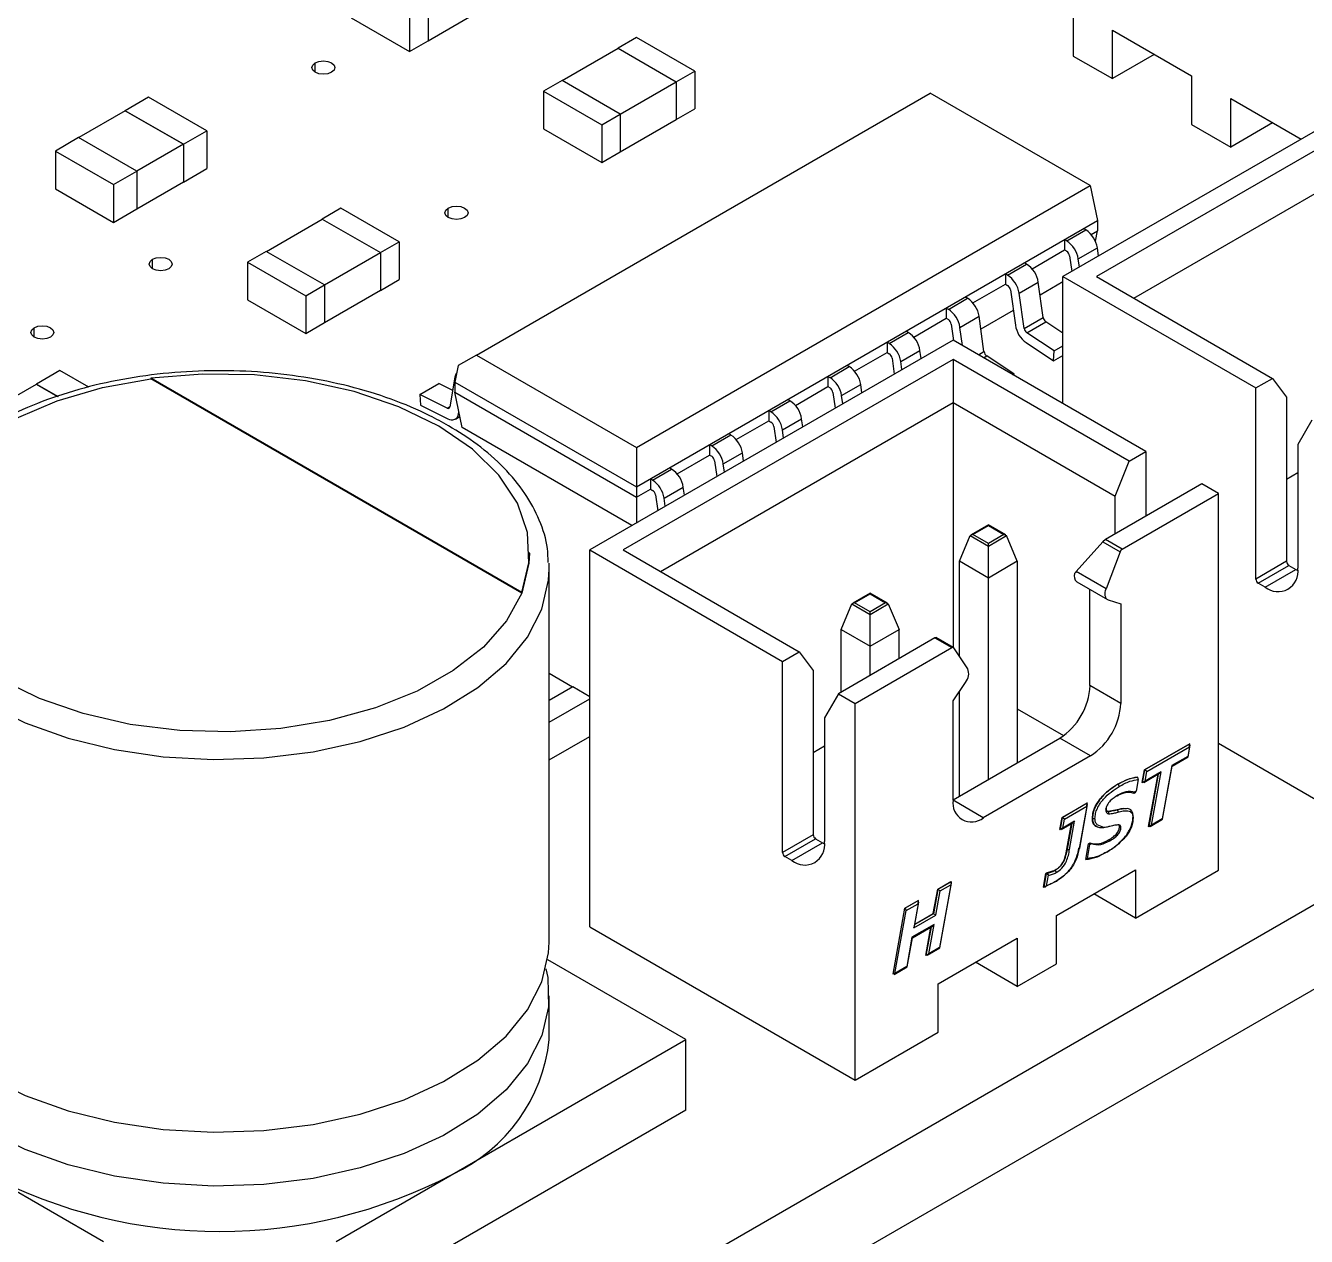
# Model space of a CAD drawing. Header units: millimetres. Extents: x -88 to 19, y -34 to 29.
# Drawn here: x -12.84 to 6.6, y -11.46 to 6.91 of the extents above; entities that cross this region are included whole.
import ezdxf

# ---------------------------------------------------------------- set-up
doc = ezdxf.new("R2010")
doc.units = ezdxf.units.MM

msp = doc.modelspace()

# ---------------------------------------------------------------- linework, layer by layer
at = {"color": 7, "linetype": 'Continuous', "lineweight": 25}
for p, q in [((-6.736, 7.254), (-6.736, 6.682)), ((-7.902, 7.029), (-7.018, 6.519)), ((-7.018, 7.091), (-7.018, 6.519)), ((-6.736, 6.683), (-5.888, 7.173)), ((3.058, 7.185), (3.058, 6.45)), ((3.652, 6.842), (4.854, 6.148)), ((3.652, 6.107), (3.652, 6.842)), ((-7.018, 6.519), (-6.736, 6.682)), ((-3.569, 6.733), (-3.852, 6.569)), ((-2.686, 6.222), (-3.569, 6.733)), ((-4.699, 6.079), (-3.852, 6.568)), ((-3.852, 6.569), (-2.968, 6.059)), ((-3.852, 6.569), (-3.852, 6.568)), ((-3.852, 6.568), (-2.969, 6.059)), ((3.058, 6.45), (3.652, 6.107)), ((4.288, 6.474), (3.652, 6.107)), ((-8.449, 6.204), (-8.449, 6.347)), ((-2.968, 6.059), (-2.686, 6.222)), ((-2.686, 6.222), (-2.686, 5.651)), ((8.418, 6.287), (2.902, 3.103)), ((-4.701, 6.079), (-4.984, 5.916)), ((-3.817, 5.569), (-4.701, 6.079)), ((-3.817, 5.569), (-2.969, 6.059)), ((-2.969, 6.059), (-2.969, 5.488)), ((-2.968, 6.059), (-2.968, 5.487)), ((4.854, 6.148), (4.854, 5.413)), ((-6, 1.913), (0.887, 5.889)), ((-4.984, 5.916), (-4.984, 5.345)), ((-4.984, 5.916), (-4.1, 5.406)), ((3.314, 4.488), (0.887, 5.889)), ((8.418, 5.994), (3.411, 3.103)), ((-10.978, 5.825), (-11.332, 5.621)), ((-10.094, 5.315), (-10.978, 5.825)), ((-2.968, 5.487), (-2.686, 5.651)), ((5.448, 5.805), (6.515, 5.189)), ((5.448, 5.07), (5.448, 5.805)), ((-11.331, 5.62), (-12.037, 5.212)), ((-11.332, 5.621), (-11.332, 5.62)), ((-11.332, 5.621), (-10.448, 5.111)), ((-10.449, 5.111), (-11.331, 5.62)), ((-4.1, 5.406), (-3.817, 5.569)), ((-3.817, 5.569), (-3.817, 4.998)), ((-3.817, 4.998), (-2.969, 5.488)), ((-2.969, 5.488), (-2.968, 5.487)), ((-10.448, 5.111), (-10.094, 5.315)), ((-10.094, 5.315), (-10.094, 4.744)), ((-4.984, 5.345), (-4.1, 4.834)), ((-4.1, 5.406), (-4.1, 4.834)), ((3.977, 2.777), (8.418, 5.34)), ((4.854, 5.413), (5.448, 5.07)), ((6.084, 5.438), (5.448, 5.07)), ((-12.039, 5.213), (-12.392, 5.009)), ((-11.155, 4.703), (-12.039, 5.213)), ((-10.449, 5.111), (-11.155, 4.703)), ((-10.449, 5.111), (-10.449, 4.54)), ((-10.448, 5.111), (-10.448, 4.539)), ((-12.392, 5.009), (-11.509, 4.499)), ((-12.392, 5.009), (-12.392, 4.437)), ((-4.1, 4.834), (-3.817, 4.998)), ((-11.509, 4.499), (-11.155, 4.703)), ((-11.155, 4.703), (-11.155, 4.131)), ((-10.448, 4.539), (-10.094, 4.744)), ((-11.509, 4.499), (-11.509, 3.927)), ((-11.155, 4.132), (-10.449, 4.54)), ((-10.449, 4.54), (-10.448, 4.539)), ((-3.573, 0.512), (3.314, 4.488)), ((3.314, 4.488), (3.427, 3.953)), ((-12.392, 4.437), (-11.509, 3.927)), ((-11.509, 3.927), (-11.155, 4.131)), ((-8.06, 4.141), (-8.342, 3.977)), ((-7.176, 3.63), (-8.06, 4.141)), ((-6.428, 4.001), (-6.428, 4.143)), ((-9.19, 3.487), (-8.342, 3.976)), ((-8.342, 3.977), (-8.342, 3.976)), ((-8.342, 3.977), (-7.459, 3.467)), ((-8.342, 3.976), (-7.459, 3.467)), ((-3.573, -0.088), (3.427, 3.953)), ((3.427, 3.953), (3.427, 3.798)), ((2.958, 3.644), (3.248, 3.811)), ((3.248, 3.811), (3.215, 3.83)), ((3.33, 3.741), (3.427, 3.798)), ((3.394, 3.64), (3.427, 3.798)), ((-7.459, 3.467), (-7.176, 3.63)), ((-7.176, 3.63), (-7.176, 3.059)), ((2.432, 3.223), (2.925, 3.508)), ((2.958, 3.644), (2.925, 3.663)), ((2.925, 3.663), (2.925, 3.508)), ((2.925, 3.508), (2.958, 3.489)), ((3.134, 3.371), (3.424, 3.539)), ((3.442, 3.415), (3.424, 3.539)), ((-10.918, 3.223), (-10.918, 3.366)), ((-9.191, 3.487), (-9.474, 3.324)), ((-9.474, 3.324), (-8.59, 2.814)), ((-9.474, 3.324), (-9.474, 2.753)), ((-8.307, 2.977), (-9.191, 3.487)), ((-8.307, 2.977), (-7.459, 3.467)), ((-7.459, 3.467), (-7.459, 2.896)), ((-7.459, 3.467), (-7.459, 2.895)), ((2.35, 3.293), (2.317, 3.312)), ((3.002, 3.421), (3.036, 3.181)), ((3.152, 3.248), (3.134, 3.371)), ((2.06, 3.126), (2.027, 3.145)), ((2.027, 3.145), (2.027, 2.989)), ((2.06, 3.126), (2.35, 3.293)), ((-8.59, 2.814), (-8.307, 2.977)), ((-8.307, 2.977), (-8.307, 2.406)), ((-7.459, 2.895), (-7.176, 3.059)), ((1.534, 2.704), (2.027, 2.989)), ((2.027, 2.989), (2.06, 2.97)), ((2.236, 2.853), (2.526, 3.02)), ((2.602, 2.485), (2.526, 3.02)), ((2.902, 3.025), (2.554, 2.824)), ((2.902, 1.177), (2.902, 3.103)), ((2.902, 3.103), (5.83, 1.414)), ((3.411, 3.103), (6.084, 1.56)), ((-9.474, 2.753), (-8.59, 2.242)), ((-8.59, 2.814), (-8.59, 2.242)), ((-8.307, 2.406), (-7.459, 2.896)), ((-7.459, 2.896), (-7.459, 2.895)), ((1.162, 2.607), (1.452, 2.775)), ((1.452, 2.775), (1.419, 2.793)), ((2.104, 2.902), (2.179, 2.367)), ((2.312, 2.317), (2.236, 2.853)), ((1.162, 2.607), (1.129, 2.626)), ((1.129, 2.626), (1.129, 2.471)), ((2.148, 2.59), (1.656, 2.306)), ((-8.59, 2.242), (-8.307, 2.406)), ((0.636, 2.186), (1.129, 2.471)), ((1.129, 2.471), (1.162, 2.452)), ((1.206, 2.384), (1.241, 2.136)), ((1.338, 2.334), (1.628, 2.502)), ((1.377, 2.057), (1.338, 2.334)), ((1.703, 1.966), (1.628, 2.502)), ((2.312, 2.317), (2.602, 2.485)), ((2.353, 2.251), (2.643, 2.418)), ((2.902, 2.247), (2.643, 2.418)), ((-12.714, 2.186), (-12.714, 2.329)), ((1.234, 2.14), (-4.282, -1.044)), ((0.264, 2.089), (0.554, 2.256)), ((0.554, 2.256), (0.521, 2.275)), ((4.161, 0.45), (1.234, 2.14)), ((2.77, 1.977), (2.353, 2.251)), ((-0.262, 1.668), (0.231, 1.953)), ((0.264, 2.089), (0.231, 2.108)), ((0.231, 2.108), (0.231, 1.953)), ((0.231, 1.953), (0.264, 1.934)), ((0.44, 1.816), (0.73, 1.983)), ((0.748, 1.86), (0.73, 1.983)), ((1.619, 1.918), (1.703, 1.966)), ((2.343, 2.102), (2.76, 1.827)), ((2.76, 1.827), (2.77, 1.977)), ((2.77, 1.977), (2.902, 2.053)), ((-6.278, 1.753), (-6.331, 1.504)), ((-6, 1.913), (-6.278, 1.753)), ((-6, 1.913), (-3.573, 0.512)), ((1.234, 1.846), (-3.773, -1.044)), ((-0.344, 1.738), (-0.377, 1.757)), ((0.308, 1.865), (0.342, 1.625)), ((0.458, 1.692), (0.44, 1.816)), ((3.906, 0.303), (1.234, 1.846)), ((1.234, 1.846), (1.234, -2.52)), ((1.697, 1.873), (1.744, 1.9)), ((2.162, 1.626), (1.744, 1.9)), ((2.76, 1.827), (2.902, 1.909)), ((-12.325, 1.678), (-12.679, 1.474)), ((-11.885, 1.424), (-12.325, 1.678)), ((-10.943, 1.561), (-10.943, 1.553)), ((-5.314, -1.688), (-10.943, 1.561)), ((-6.328, 1.576), (-6.403, 1.127)), ((-0.634, 1.57), (-0.667, 1.589)), ((-0.667, 1.589), (-0.667, 1.434)), ((-0.634, 1.57), (-0.344, 1.738)), ((2.143, 1.615), (2.162, 1.626)), ((2.16, 1.605), (2.162, 1.626)), ((5.83, 1.414), (6.084, 1.56)), ((6.084, 1.56), (6.296, 1.275)), ((-13.146, 1.203), (-12.678, 1.473)), ((-12.679, 1.474), (-12.679, 1.472)), ((-12.679, 1.474), (-12.352, 1.285)), ((-12.678, 1.473), (-12.353, 1.285)), ((-5.314, -1.697), (-10.943, 1.553)), ((-6.861, 1.315), (-6.571, 1.483)), ((-6.361, 1.378), (-6.571, 1.483)), ((-6.331, 1.504), (-3.573, -0.088)), ((-6.331, 1.504), (-6.331, 1.348)), ((-1.16, 1.149), (-0.667, 1.434)), ((-0.667, 1.434), (-0.634, 1.415)), ((-0.458, 1.298), (-0.168, 1.465)), ((-0.15, 1.341), (-0.168, 1.465)), ((5.83, -1.485), (5.83, 1.414)), ((-6.861, 1.315), (-6.852, 1.155)), ((-6.444, 1.108), (-6.861, 1.315)), ((-6.331, 1.348), (-3.573, -0.244)), ((-6.217, 0.814), (-6.331, 1.348)), ((-3.207, -1.37), (1.234, 1.193)), ((-1.532, 1.052), (-1.242, 1.219)), ((-1.242, 1.219), (-1.275, 1.238)), ((-0.59, 1.347), (-0.556, 1.107)), ((-0.44, 1.174), (-0.458, 1.298)), ((1.234, 1.193), (3.694, -0.228)), ((6.296, 1.275), (6.296, -1.216)), ((-6.852, 1.155), (-6.435, 0.948)), ((-6.444, 1.108), (-6.402, 1.132)), ((-6.32, 0.942), (-6.253, 0.981)), ((-6.271, 1.024), (-6.267, 1.047)), ((-6.271, 1.024), (-6.263, 1.028)), ((-1.532, 1.052), (-1.565, 1.071)), ((-1.565, 1.071), (-1.565, 0.916)), ((-3.641, -0.674), (-6.217, 0.814)), ((-2.058, 0.631), (-1.565, 0.916)), ((-1.565, 0.916), (-1.532, 0.897)), ((-1.488, 0.829), (-1.454, 0.588)), ((-1.356, 0.779), (-1.066, 0.946)), ((-1.338, 0.655), (-1.356, 0.779)), ((-1.048, 0.823), (-1.066, 0.946)), ((6.678, 0.924), (6.466, 0.556)), ((-2.43, 0.534), (-2.14, 0.701)), ((-2.14, 0.701), (-2.173, 0.72)), ((-37.304, -31.832), (18.558, 0.417)), ((-3.573, 0.512), (-3.573, -0.635)), ((-2.956, 0.112), (-2.463, 0.397)), ((-2.43, 0.534), (-2.463, 0.552)), ((-2.463, 0.552), (-2.463, 0.397)), ((-2.463, 0.397), (-2.43, 0.378)), ((-2.254, 0.261), (-1.964, 0.428)), ((-1.946, 0.304), (-1.964, 0.428)), ((3.906, 0.303), (4.161, 0.45)), ((4.161, 0.45), (4.161, -0.53)), ((6.466, 0.556), (6.466, -1.322)), ((-3.038, 0.182), (-3.071, 0.201)), ((-2.386, 0.31), (-2.352, 0.07)), ((-2.236, 0.137), (-2.254, 0.261)), ((3.694, -0.228), (3.906, 0.303)), ((-3.328, 0.015), (-3.361, 0.034)), ((-3.361, 0.034), (-3.361, -0.121)), ((-3.328, 0.015), (-3.038, 0.182)), ((6.296, 0.033), (6.466, 0.131)), ((-3.573, -0.244), (-3.361, -0.121)), ((-3.361, -0.121), (-3.328, -0.14)), ((-3.152, -0.258), (-2.862, -0.09)), ((-2.844, -0.214), (-2.862, -0.09)), ((5.009, -0.04), (3.545, -0.885)), ((3.8, -1.032), (5.264, -0.187)), ((5.264, -0.187), (5.009, -0.04)), ((5.264, -5.902), (5.264, -0.187)), ((-3.284, -0.208), (-3.25, -0.448)), ((-3.134, -0.381), (-3.152, -0.258)), ((3.694, -0.799), (3.694, -0.228)), ((1.771, -0.661), (1.506, -0.814)), ((1.536, -0.807), (1.771, -0.671)), ((2.036, -0.814), (1.771, -0.661)), ((1.771, -0.671), (1.771, -0.661)), ((1.771, -0.671), (2.006, -0.807)), ((-37.304, -33.114), (18.558, -0.865)), ((1.333, -1.215), (1.494, -0.826)), ((1.536, -0.807), (1.494, -0.826)), ((1.494, -0.826), (1.771, -0.986)), ((1.771, -0.943), (1.536, -0.807)), ((2.006, -0.807), (1.771, -0.943)), ((1.771, -0.986), (2.047, -0.826)), ((1.771, -4.522), (1.771, -0.943)), ((2.006, -0.807), (2.047, -0.826)), ((2.209, -1.215), (2.047, -0.826)), ((3.505, -0.918), (3.103, -1.37)), ((3.545, -0.885), (3.505, -0.918)), ((3.505, -0.918), (3.769, -1.071)), ((3.8, -1.032), (3.545, -0.885)), ((-5.196, -1.092), (-5.196, -1.084)), ((-4.282, -6.76), (-4.282, -1.044)), ((-4.282, -1.044), (-1.354, -2.734)), ((-3.773, -1.044), (-1.1, -2.587)), ((3.769, -1.071), (3.557, -1.632)), ((-4.896, -1.337), (-4.899, -1.243)), ((-4.896, -6.992), (-4.896, -1.337)), ((1.771, -1.469), (1.333, -1.215)), ((1.333, -2.661), (1.333, -1.215)), ((2.209, -1.215), (1.771, -1.469)), ((2.209, -1.215), (2.209, -4.269)), ((6.296, -1.216), (5.83, -1.485)), ((5.865, -1.546), (6.332, -1.277)), ((5.971, -1.608), (6.438, -1.338)), ((6.332, -1.277), (6.438, -1.338)), ((6.438, -1.338), (6.465, -1.353)), ((3.557, -1.632), (3.103, -1.37)), ((3.111, -1.526), (3.578, -1.795)), ((5.971, -1.608), (5.865, -1.546)), ((-5.314, -1.697), (-5.314, -1.688)), ((-0.025, -1.698), (-0.29, -1.851)), ((-0.26, -1.844), (-0.025, -1.708)), ((0.24, -1.851), (-0.025, -1.698)), ((-0.025, -1.708), (-0.025, -1.698)), ((-0.025, -1.708), (0.21, -1.844)), ((3.312, -3.102), (3.312, -1.642)), ((-0.464, -2.252), (-0.302, -1.863)), ((-0.26, -1.844), (-0.302, -1.863)), ((-0.302, -1.863), (-0.025, -2.022)), ((-0.025, -1.98), (-0.26, -1.844)), ((0.21, -1.844), (-0.025, -1.98)), ((-0.025, -2.022), (0.251, -1.863)), ((0.251, -1.863), (0.21, -1.844)), ((0.251, -1.863), (0.413, -2.252)), ((3.59, -1.801), (3.779, -1.86)), ((3.779, -1.86), (3.779, -3.371)), ((-0.025, -2.946), (-0.025, -1.98)), ((-0.464, -2.252), (-0.025, -2.505)), ((-0.464, -3.199), (-0.464, -2.252)), ((-0.025, -2.505), (0.413, -2.252)), ((0.413, -2.693), (0.413, -2.252)), ((0.958, -2.378), (-0.506, -3.224)), ((-0.251, -3.371), (1.213, -2.525)), ((0.978, -2.373), (0.958, -2.378)), ((0.958, -2.378), (1.213, -2.525)), ((1.238, -2.523), (0.978, -2.373)), ((-1.354, -2.734), (-1.1, -2.587)), ((-1.1, -2.587), (-0.888, -2.873)), ((1.456, -2.845), (1.244, -2.528)), ((-1.354, -5.633), (-1.354, -2.734)), ((-0.888, -2.873), (-0.888, -5.363)), ((-4.541, -3.123), (-4.896, -2.918)), ((1.234, -3.33), (1.423, -3.052)), ((3.779, -3.371), (3.312, -3.102)), ((-4.54, -3.122), (-4.896, -3.328)), ((-4.896, -3.655), (-4.282, -3.3)), ((-4.282, -3.271), (-4.54, -3.122)), ((-0.506, -3.224), (-0.718, -3.591)), ((-0.506, -3.224), (-0.251, -3.371)), ((1.333, -4.775), (1.333, -3.184)), ((-0.251, -9.086), (-0.251, -3.371)), ((1.234, -4.841), (1.234, -3.33)), ((2.209, -3.453), (2.912, -3.859)), ((-0.718, -3.591), (-0.718, -5.469)), ((-4.896, -4.226), (-4.282, -3.872)), ((-0.888, -4.114), (-0.718, -4.016)), ((1.234, -4.832), (2.853, -3.898)), ((3.32, -4.167), (2.853, -3.898)), ((4.139, -4.38), (4.826, -3.983)), ((4.828, -3.984), (4.141, -4.381)), ((4.175, -4.405), (4.823, -4.031)), ((4.823, -4.031), (4.797, -4.176)), ((4.803, -4.182), (4.834, -4.006)), ((4.823, -4.031), (4.828, -3.984)), ((4.826, -3.983), (4.828, -3.984)), ((5.264, -3.976), (6.933, -4.939)), ((3.32, -4.167), (1.693, -5.106)), ((4.797, -4.176), (4.554, -4.316)), ((4.559, -4.322), (4.802, -4.182)), ((4.802, -4.182), (4.797, -4.176)), ((4.104, -4.573), (4.139, -4.38)), ((4.141, -4.381), (4.106, -4.575)), ((4.127, -4.572), (4.369, -4.432)), ((4.139, -4.38), (4.141, -4.381)), ((4.175, -4.405), (4.141, -4.381)), ((4.149, -4.55), (4.175, -4.405)), ((4.392, -4.41), (4.149, -4.55)), ((4.202, -5.241), (4.345, -4.446)), ((4.347, -4.445), (4.204, -5.243)), ((4.247, -5.218), (4.392, -4.41)), ((4.392, -4.41), (4.369, -4.432)), ((4.554, -4.316), (4.409, -5.124)), ((4.415, -5.13), (4.559, -4.322)), ((4.554, -4.316), (4.559, -4.322)), ((3.733, -4.597), (3.736, -4.599)), ((4.043, -4.525), (4.013, -4.705)), ((4.026, -4.489), (4.028, -4.49)), ((4.104, -4.573), (4.106, -4.575)), ((4.149, -4.55), (4.106, -4.575)), ((1.693, -5.106), (1.234, -4.841)), ((3.984, -4.731), (4.005, -4.719)), ((4.013, -4.705), (3.995, -4.716)), ((4.005, -4.719), (4.013, -4.705)), ((2.889, -5.101), (3.268, -4.882)), ((3.27, -4.884), (2.891, -5.102)), ((2.925, -5.127), (3.265, -4.93)), ((3.265, -4.93), (3.149, -5.572)), ((3.157, -5.566), (3.276, -4.905)), ((3.265, -4.93), (3.27, -4.884)), ((3.268, -4.882), (3.27, -4.884)), ((3.584, -5.009), (3.586, -5.01)), ((3.723, -4.987), (3.586, -5.01)), ((3.721, -4.985), (3.723, -4.987)), ((3.878, -4.966), (3.723, -4.987)), ((2.856, -5.286), (2.889, -5.101)), ((2.891, -5.102), (2.858, -5.287)), ((2.879, -5.284), (3.056, -5.182)), ((2.889, -5.101), (2.891, -5.102)), ((2.925, -5.127), (2.891, -5.102)), ((2.901, -5.262), (2.925, -5.127)), ((3.079, -5.16), (2.901, -5.262)), ((2.962, -5.582), (3.031, -5.196)), ((3.034, -5.195), (2.964, -5.583)), ((3.002, -5.588), (3.079, -5.16)), ((3.079, -5.16), (3.056, -5.182)), ((3.348, -5.116), (3.35, -5.117)), ((3.413, -5.239), (3.386, -5.223)), ((3.413, -5.239), (3.415, -5.241)), ((3.522, -5.256), (3.421, -5.213)), ((3.76, -5.243), (3.781, -5.255)), ((4.202, -5.241), (4.204, -5.243)), ((4.247, -5.218), (4.204, -5.243)), ((4.225, -5.24), (4.415, -5.13)), ((4.409, -5.124), (4.247, -5.218)), ((4.409, -5.124), (4.415, -5.13)), ((-0.888, -5.363), (-1.354, -5.633)), ((-1.319, -5.694), (-0.852, -5.424)), ((-0.852, -5.424), (-0.746, -5.486)), ((2.856, -5.286), (2.858, -5.287)), ((2.901, -5.262), (2.858, -5.287)), ((3.594, -5.443), (3.615, -5.455)), ((-1.213, -5.755), (-0.746, -5.486)), ((-0.746, -5.486), (-0.719, -5.501)), ((2.962, -5.582), (2.964, -5.583)), ((3.249, -5.738), (3.289, -5.5)), ((3.274, -5.726), (3.31, -5.512)), ((3.289, -5.5), (3.311, -5.487)), ((3.289, -5.5), (3.31, -5.512)), ((3.31, -5.512), (3.332, -5.499)), ((3.311, -5.487), (3.332, -5.499)), ((-1.213, -5.755), (-1.319, -5.694)), ((3.249, -5.738), (3.251, -5.739)), ((2.606, -6.159), (2.643, -5.952)), ((2.645, -5.953), (2.609, -6.16)), ((2.643, -5.952), (2.662, -5.941)), ((2.643, -5.952), (2.645, -5.953)), ((2.664, -5.942), (2.645, -5.953)), ((2.68, -5.978), (2.645, -5.953)), ((2.651, -6.14), (2.68, -5.978)), ((2.662, -5.941), (2.664, -5.942)), ((2.78, -5.905), (2.664, -5.942)), ((2.68, -5.978), (2.68, -5.977)), ((2.778, -5.904), (2.78, -5.905)), ((2.803, -6.588), (4.005, -5.894)), ((4.005, -5.894), (4.005, -6.629)), ((4.005, -6.629), (5.264, -5.902)), ((0.934, -6.56), (1, -6.192)), ((1.002, -6.193), (0.936, -6.562)), ((0.97, -6.586), (1.036, -6.217)), ((1, -6.192), (1.201, -6.075)), ((1, -6.192), (1.002, -6.193)), ((1.203, -6.077), (1.002, -6.193)), ((1.036, -6.217), (1.002, -6.193)), ((1.199, -6.124), (1.028, -7.076)), ((1.034, -7.082), (1.209, -6.098)), ((1.036, -6.217), (1.199, -6.124)), ((1.203, -6.077), (1.199, -6.124)), ((1.201, -6.075), (1.203, -6.077)), ((2.606, -6.159), (2.609, -6.16)), ((2.609, -6.16), (2.79, -6.073)), ((0.503, -6.478), (0.705, -6.362)), ((0.707, -6.363), (0.506, -6.479)), ((0.52, -6.515), (0.702, -6.41)), ((0.702, -6.41), (0.636, -6.779)), ((0.647, -6.753), (0.713, -6.385)), ((0.702, -6.41), (0.707, -6.363)), ((0.705, -6.362), (0.707, -6.363)), ((4.005, -6.629), (3.369, -6.262)), ((0.324, -7.48), (0.503, -6.478)), ((0.349, -7.468), (0.52, -6.515)), ((0.503, -6.478), (0.506, -6.479)), ((0.506, -6.479), (0.52, -6.515)), ((0.636, -6.779), (0.97, -6.586)), ((0.652, -6.723), (0.934, -6.56)), ((0.936, -6.562), (0.652, -6.726)), ((0.934, -6.56), (0.936, -6.562)), ((0.97, -6.586), (0.936, -6.562)), ((2.803, -7.323), (2.803, -6.588)), ((-4.282, -6.76), (-0.251, -9.086)), ((0.945, -6.727), (0.61, -6.92)), ((0.616, -6.927), (0.922, -6.75)), ((0.636, -6.779), (0.647, -6.753)), ((0.82, -7.194), (0.897, -6.764)), ((0.9, -6.762), (0.822, -7.195)), ((0.866, -7.17), (0.945, -6.727)), ((0.945, -6.727), (0.922, -6.75)), ((0.61, -6.92), (0.531, -7.363)), ((0.536, -7.369), (0.616, -6.926)), ((0.61, -6.92), (0.616, -6.926)), ((1.007, -7.625), (2.209, -6.931)), ((2.209, -6.931), (2.209, -7.666)), ((0.866, -7.17), (0.822, -7.195)), ((0.843, -7.192), (1.033, -7.082)), ((1.028, -7.076), (0.866, -7.17)), ((1.028, -7.076), (1.034, -7.082)), ((-2.825, -8.472), (-4.918, -7.263)), ((0.341, -7.482), (0.536, -7.369)), ((0.531, -7.363), (0.349, -7.468)), ((0.531, -7.363), (0.536, -7.369)), ((0.82, -7.194), (0.822, -7.195)), ((2.209, -7.666), (1.573, -7.298)), ((2.209, -7.666), (2.803, -7.323)), ((0.324, -7.48), (0.326, -7.481)), ((0.349, -7.468), (0.326, -7.481)), ((1.007, -8.36), (1.007, -7.625)), ((-4.896, -8.472), (-4.896, -7.808)), ((-8.129, -11.533), (-2.825, -8.472)), ((-2.825, -9.544), (-2.825, -8.472)), ((-0.251, -9.086), (1.007, -8.36)), ((-15.2, -9.492), (-11.664, -11.533)), ((-2.825, -9.544), (-8.129, -12.605))]:
    msp.add_line(p, q, dxfattribs=at)
at = {"color": 7, "linetype": 'Continuous', "lineweight": 25, "flags": 128}
for points in [[(-8.449, 6.347), (-8.392, 6.369), (-8.325, 6.376), (-8.258, 6.369), (-8.201, 6.347), (-8.163, 6.314), (-8.15, 6.275), (-8.163, 6.237), (-8.201, 6.204), (-8.258, 6.182), (-8.325, 6.174), (-8.392, 6.182), (-8.449, 6.204), (-8.486, 6.237), (-8.5, 6.275), (-8.486, 6.314), (-8.449, 6.347)], [(-6.428, 4.143), (-6.371, 4.165), (-6.304, 4.173), (-6.237, 4.165), (-6.18, 4.143), (-6.143, 4.111), (-6.129, 4.072), (-6.143, 4.033), (-6.18, 4.001), (-6.237, 3.979), (-6.304, 3.971), (-6.371, 3.979), (-6.428, 4.001), (-6.466, 4.033), (-6.479, 4.072), (-6.466, 4.111), (-6.428, 4.143)], [(-10.918, 3.366), (-10.861, 3.388), (-10.794, 3.395), (-10.727, 3.388), (-10.671, 3.366), (-10.633, 3.333), (-10.619, 3.294), (-10.633, 3.256), (-10.671, 3.223), (-10.727, 3.201), (-10.794, 3.193), (-10.861, 3.201), (-10.918, 3.223), (-10.956, 3.256), (-10.969, 3.294), (-10.956, 3.333), (-10.918, 3.366)], [(-12.714, 2.329), (-12.657, 2.351), (-12.59, 2.359), (-12.523, 2.351), (-12.467, 2.329), (-12.429, 2.296), (-12.415, 2.258), (-12.429, 2.219), (-12.467, 2.186), (-12.523, 2.164), (-12.59, 2.157), (-12.657, 2.164), (-12.714, 2.186), (-12.752, 2.219), (-12.765, 2.258), (-12.752, 2.296), (-12.714, 2.329)], [(-5.314, -1.688), (-5.204, -1.237), (-5.226, -0.781), (-5.38, -0.333), (-5.662, 0.093), (-6.063, 0.486), (-6.573, 0.834), (-7.177, 1.129), (-7.857, 1.36), (-8.596, 1.523), (-9.371, 1.612), (-10.16, 1.625), (-10.943, 1.561)], [(-13.22, -3.011), (-13.718, -2.672), (-14.113, -2.291), (-14.395, -1.877), (-14.557, -1.443), (-14.594, -0.999), (-14.504, -0.557), (-14.291, -0.13), (-13.96, 0.271), (-13.52, 0.635), (-12.983, 0.954), (-12.363, 1.217), (-11.677, 1.419), (-10.943, 1.553)], [(-5.196, -1.092), (-5.204, -1.245), (-5.314, -1.697)], [(-13.432, -3.378), (-12.851, -3.666), (-12.2, -3.899), (-11.496, -4.072), (-10.754, -4.181), (-9.992, -4.223), (-9.228, -4.198), (-8.479, -4.105), (-7.764, -3.948), (-7.099, -3.73), (-6.499, -3.455), (-5.979, -3.131), (-5.55, -2.765), (-5.224, -2.365), (-5.007, -1.941), (-4.905, -1.503), (-4.896, -1.337)], [(-5.314, -1.697), (-5.547, -2.12), (-5.896, -2.516), (-6.352, -2.874), (-6.903, -3.184), (-7.535, -3.438), (-8.23, -3.629), (-8.97, -3.752), (-9.734, -3.804), (-10.503, -3.783), (-11.256, -3.69), (-11.972, -3.527), (-12.633, -3.298), (-13.22, -3.011)], [(3.59, -1.801), (3.573, -1.793), (3.56, -1.78), (3.55, -1.762), (3.543, -1.741), (3.541, -1.717), (3.542, -1.69), (3.548, -1.661), (3.557, -1.632)], [(-13.432, -9.033), (-12.851, -9.321), (-12.2, -9.554), (-11.496, -9.727), (-10.754, -9.836), (-9.992, -9.878), (-9.228, -9.852), (-8.479, -9.76), (-7.764, -9.603), (-7.099, -9.384), (-6.499, -9.11), (-5.979, -8.785), (-5.55, -8.419), (-5.224, -8.019), (-5.007, -7.596), (-4.905, -7.158), (-4.896, -6.992)], [(-4.947, -7.4), (-4.919, -7.532), (-4.905, -7.974), (-5.007, -8.412), (-5.224, -8.836), (-5.55, -9.236), (-5.979, -9.602), (-6.499, -9.926), (-7.099, -10.201), (-7.764, -10.419), (-8.479, -10.577), (-9.228, -10.669), (-9.992, -10.694), (-10.754, -10.652), (-11.496, -10.543), (-12.2, -10.37), (-12.851, -10.137), (-13.432, -9.849)]]:
    msp.add_lwpolyline(points, dxfattribs=at)
at = {"color": 7, "linetype": 'Continuous', "lineweight": 25}
for centre, radius, start, end in [((3.033, 3.479), 0.396, 8.6904, 57.0932), ((2.743, 3.311), 0.396, 8.6904, 57.0932), ((2.904, 3.406), 0.0991, 8.6904, 57.0932), ((1.845, 2.793), 0.396, 8.6904, 57.0932), ((2.135, 2.96), 0.396, 8.6904, 57.0932), ((2.006, 2.887), 0.0991, 8.6904, 57.0932), ((1.237, 2.442), 0.396, 8.6904, 57.0932), ((0.947, 2.275), 0.396, 8.6904, 57.0932), ((1.108, 2.369), 0.0991, 8.6904, 57.0932), ((2.576, 2.429), 0.402, 188.913, 234.5534), ((2.701, 2.5), 0.1, 188.913, 234.5534), ((0.339, 1.923), 0.396, 8.6904, 57.0932), ((2.411, 2.333), 0.1, 188.913, 234.5534), ((0.049, 1.756), 0.396, 8.6904, 57.0932), ((1.803, 1.982), 0.1, 188.913, 234.5534), ((0.21, 1.85), 0.0991, 8.6904, 57.0932), ((-6.204, 1.56), 0.125, 142.1071, 172.5317), ((-0.849, 1.238), 0.396, 8.6904, 57.0932), ((-0.559, 1.405), 0.396, 8.6904, 57.0932), ((-0.688, 1.332), 0.0991, 8.6904, 57.0932), ((-1.457, 0.887), 0.396, 8.6904, 57.0932), ((-6.429, 1.13), 0.0261, 234.8996, 354.7382), ((-6.375, 1.033), 0.104, 234.8996, 354.7382), ((-1.747, 0.719), 0.396, 8.6904, 57.0932), ((-1.586, 0.814), 0.0991, 8.6904, 57.0932), ((-2.355, 0.368), 0.396, 8.6904, 57.0932), ((-2.645, 0.201), 0.396, 8.6904, 57.0932), ((-2.484, 0.295), 0.0991, 8.6904, 57.0932), ((-3.543, -0.318), 0.396, 8.6904, 57.0932), ((-3.253, -0.15), 0.396, 8.6904, 57.0932), ((-3.382, -0.223), 0.0991, 8.6904, 57.0932), ((3.841, -1.097), 0.0769, 122.6663, 160.2417), ((6.164, -1.371), 0.306, 230.7967, 9.214), ((6.373, -1.212), 0.0768, 182.6055, 237.3945), ((3.181, -1.441), 0.11, 157.8352, 230.5324), ((3.487, -1.713), 0.515, 138.2149, 142.3947), ((5.906, -1.482), 0.0768, 182.6055, 237.3945), ((1.227, -2.542), 0.0219, 39.1042, 129.4148), ((1.266, -2.921), 0.205, 320.0153, 21.7286), ((2.315, -3.056), 0.999, 302.6055, 357.3945), ((2.781, -3.326), 0.999, 302.6055, 357.3945), ((1.514, -4.886), 0.284, 170.786, 309.2033), ((-0.811, -5.36), 0.0768, 182.6055, 237.3945), ((-1.278, -5.629), 0.0768, 182.6055, 237.3945), ((-1.02, -5.518), 0.306, 230.7967, 9.214), ((-7.434, -8.197), 2.553, 294.8673, 353.8125), ((-9.896, -3.753), 7.629, 242.391, 297.609)]:
    msp.add_arc(centre, radius, start, end, dxfattribs=at)
for points, knots in [([(-6.423, 0.841), (-6.517, 0.893), (-6.788, 1.042), (-7.288, 1.252), (-7.931, 1.449), (-8.614, 1.587), (-9.322, 1.667), (-10.042, 1.685), (-10.76, 1.642), (-11.459, 1.538), (-12.128, 1.376), (-12.751, 1.157), (-13.318, 0.885), (-13.815, 0.564), (-14.231, 0.199), (-14.558, -0.203), (-14.776, -0.633), (-14.886, -0.997), (-14.883, -1.213), (-14.882, -1.278)], [0, 0, 0, 0, 0.0332719, 0.0961225, 0.1589054, 0.221591, 0.2841975, 0.3467626, 0.4093315, 0.471941, 0.5346358, 0.5974645, 0.6604681, 0.7236595, 0.7869671, 0.8500678, 0.9124508, 0.9736041, 1, 1, 1, 1]), ([(-4.912, -1.232), (-4.914, -1.162), (-4.918, -0.945), (-5.035, -0.589), (-5.254, -0.177), (-5.573, 0.209), (-5.962, 0.554), (-6.275, 0.749), (-6.423, 0.841)], [0, 0, 0, 0, 0.087571, 0.269694, 0.453023, 0.639589, 0.829509, 1, 1, 1, 1]), ([(3.348, -5.116), (3.351, -5.083), (3.356, -5.017), (3.404, -4.905), (3.484, -4.793), (3.597, -4.683), (3.686, -4.628), (3.733, -4.597)], [0, 0, 0, 0, 0.158863, 0.314288, 0.488172, 0.721808, 1, 1, 1, 1]), ([(3.736, -4.599), (3.694, -4.624), (3.61, -4.676), (3.507, -4.772), (3.434, -4.867), (3.387, -4.949), (3.356, -5.037), (3.352, -5.091), (3.35, -5.117)], [0, 0, 0, 0, 0.243005, 0.487571, 0.613078, 0.741263, 0.871194, 1, 1, 1, 1]), ([(3.388, -5.117), (3.39, -5.093), (3.393, -5.044), (3.431, -4.937), (3.549, -4.766), (3.672, -4.685), (3.755, -4.632)], [0, 0, 0, 0, 0.125755, 0.251389, 0.501371, 1, 1, 1, 1]), ([(3.733, -4.597), (3.795, -4.565), (3.895, -4.511), (3.989, -4.495), (4.026, -4.489)], [0, 0, 0, 0, 0.60825, 1, 1, 1, 1]), ([(4.028, -4.49), (3.981, -4.499), (3.886, -4.517), (3.785, -4.572), (3.736, -4.599)], [0, 0, 0, 0, 0.501719, 1, 1, 1, 1]), ([(3.755, -4.632), (3.754, -4.629), (3.754, -4.623), (3.749, -4.613), (3.743, -4.604), (3.738, -4.6), (3.736, -4.599)], [0, 0, 0, 0, 0.250017, 0.500027, 0.750004, 1, 1, 1, 1]), ([(3.755, -4.632), (3.81, -4.602), (3.909, -4.548), (4.002, -4.532), (4.043, -4.525)], [0, 0, 0, 0, 0.559999, 1, 1, 1, 1]), ([(4.043, -4.525), (4.044, -4.522), (4.044, -4.514), (4.04, -4.503), (4.035, -4.495), (4.03, -4.491), (4.028, -4.49)], [0, 0, 0, 0, 0.279754, 0.559461, 0.77975, 1, 1, 1, 1]), ([(3.735, -4.765), (3.696, -4.789), (3.637, -4.826), (3.577, -4.903), (3.557, -4.954), (3.555, -4.977), (3.554, -4.989)], [0, 0, 0, 0, 0.500136, 0.750095, 0.874801, 1, 1, 1, 1]), ([(3.716, -4.776), (3.762, -4.754), (3.83, -4.721), (3.915, -4.714), (3.951, -4.726), (3.969, -4.731)], [0, 0, 0, 0, 0.502522, 0.753536, 1, 1, 1, 1]), ([(3.735, -4.765), (3.735, -4.767), (3.734, -4.773), (3.73, -4.777), (3.727, -4.778), (3.722, -4.779), (3.718, -4.777), (3.716, -4.776)], [0, 0, 0, 0, 0.249632, 0.499246, 0.624376, 0.749848, 1, 1, 1, 1]), ([(3.995, -4.716), (3.95, -4.709), (3.871, -4.696), (3.777, -4.744), (3.735, -4.765)], [0, 0, 0, 0, 0.558807, 1, 1, 1, 1]), ([(3.995, -4.716), (3.994, -4.719), (3.992, -4.725), (3.986, -4.731), (3.979, -4.733), (3.974, -4.733), (3.97, -4.732), (3.969, -4.731)], [0, 0, 0, 0, 0.2427711, 0.4853093, 0.6902124, 0.8481626, 1, 1, 1, 1]), ([(3.554, -4.989), (3.556, -4.987), (3.561, -4.984), (3.563, -4.978), (3.561, -4.972), (3.556, -4.968), (3.554, -4.967)], [0, 0, 0, 0, 0.249976, 0.500097, 0.749993, 1, 1, 1, 1]), ([(3.586, -5.01), (3.581, -5.009), (3.571, -5.007), (3.56, -5), (3.555, -4.985), (3.554, -4.973), (3.554, -4.967)], [0, 0, 0, 0, 0.273102, 0.50831, 0.738331, 1, 1, 1, 1]), ([(3.554, -4.989), (3.554, -4.998), (3.555, -5.016), (3.567, -5.04), (3.584, -5.043), (3.595, -5.046)], [0, 0, 0, 0, 0.2814273, 0.5612132, 1, 1, 1, 1]), ([(3.566, -5.003), (3.567, -5.004), (3.572, -5.008), (3.579, -5.008), (3.584, -5.009)], [0, 0, 0, 0, 0.234968, 1, 1, 1, 1]), ([(3.584, -5.009), (3.592, -5.009), (3.611, -5.01), (3.658, -5.001), (3.696, -4.991), (3.721, -4.985)], [0, 0, 0, 0, 0.189702, 0.458822, 1, 1, 1, 1]), ([(3.595, -5.046), (3.596, -5.042), (3.598, -5.035), (3.597, -5.025), (3.593, -5.015), (3.588, -5.012), (3.586, -5.01)], [0, 0, 0, 0, 0.249874, 0.499818, 0.749997, 1, 1, 1, 1]), ([(3.595, -5.046), (3.621, -5.044), (3.667, -5.041), (3.716, -5.027), (3.737, -5.022)], [0, 0, 0, 0, 0.559698, 1, 1, 1, 1]), ([(3.721, -4.985), (3.764, -4.972), (3.815, -4.957), (3.858, -4.966), (3.864, -4.968)], [0, 0, 0, 0, 0.840357, 1, 1, 1, 1]), ([(3.723, -4.987), (3.725, -4.988), (3.73, -4.992), (3.735, -5.001), (3.738, -5.012), (3.737, -5.018), (3.737, -5.022)], [0, 0, 0, 0, 0.250003, 0.500187, 0.750125, 1, 1, 1, 1]), ([(3.737, -5.022), (3.789, -5.008), (3.867, -4.988), (3.943, -5.017), (3.963, -5.065), (3.965, -5.095), (3.965, -5.111)], [0, 0, 0, 0, 0.500385, 0.749142, 0.874376, 1, 1, 1, 1]), ([(3.965, -5.089), (3.965, -5.072), (3.963, -5.038), (3.946, -4.997), (3.916, -4.973), (3.891, -4.968), (3.878, -4.966)], [0, 0, 0, 0, 0.247587, 0.500874, 0.75622, 1, 1, 1, 1]), ([(3.375, -5.211), (3.37, -5.205), (3.351, -5.183), (3.349, -5.144), (3.348, -5.116)], [0, 0, 0, 0, 0.27422, 1, 1, 1, 1]), ([(3.388, -5.117), (3.386, -5.119), (3.38, -5.121), (3.371, -5.122), (3.364, -5.122), (3.357, -5.121), (3.353, -5.119), (3.35, -5.117)], [0, 0, 0, 0, 0.2494013, 0.4991384, 0.6243794, 0.7500825, 1, 1, 1, 1]), ([(3.35, -5.117), (3.35, -5.132), (3.351, -5.159), (3.359, -5.18), (3.363, -5.189)], [0, 0, 0, 0, 0.564243, 1, 1, 1, 1]), ([(3.363, -5.189), (3.363, -5.192), (3.368, -5.208), (3.386, -5.226), (3.405, -5.236), (3.415, -5.241)], [0, 0, 0, 0, 0.112851, 0.564454, 1, 1, 1, 1]), ([(3.421, -5.213), (3.411, -5.201), (3.391, -5.178), (3.389, -5.138), (3.388, -5.117)], [0, 0, 0, 0, 0.498578, 1, 1, 1, 1]), ([(3.415, -5.241), (3.415, -5.241), (3.415, -5.241), (3.415, -5.241), (3.415, -5.241), (3.417, -5.241), (3.42, -5.243), (3.434, -5.248), (3.47, -5.258), (3.501, -5.257), (3.522, -5.256)], [0, 0, 0, 0, 0.000579, 0.001252, 0.003004, 0.008511, 0.028293, 0.103347, 0.387615, 1, 1, 1, 1]), ([(3.613, -5.237), (3.595, -5.242), (3.565, -5.249), (3.535, -5.254), (3.522, -5.256)], [0, 0, 0, 0, 0.5807455, 1, 1, 1, 1]), ([(3.594, -5.443), (3.619, -5.428), (3.661, -5.402), (3.711, -5.357), (3.737, -5.32), (3.75, -5.294), (3.758, -5.267), (3.759, -5.251), (3.76, -5.243)], [0, 0, 0, 0, 0.351957, 0.610106, 0.713815, 0.808509, 0.901375, 1, 1, 1, 1]), ([(3.749, -5.215), (3.729, -5.216), (3.685, -5.218), (3.639, -5.23), (3.613, -5.237)], [0, 0, 0, 0, 0.450354, 1, 1, 1, 1]), ([(3.781, -5.255), (3.78, -5.249), (3.78, -5.237), (3.773, -5.224), (3.762, -5.218), (3.754, -5.216), (3.749, -5.215)], [0, 0, 0, 0, 0.263548, 0.506628, 0.726922, 1, 1, 1, 1]), ([(3.76, -5.243), (3.759, -5.237), (3.758, -5.225), (3.754, -5.215), (3.751, -5.213), (3.751, -5.213)], [0, 0, 0, 0, 0.510286, 0.980942, 1, 1, 1, 1]), ([(3.852, -5.387), (3.868, -5.364), (3.901, -5.318), (3.938, -5.24), (3.962, -5.161), (3.964, -5.113), (3.965, -5.089)], [0, 0, 0, 0, 0.24639, 0.4975897, 0.7503166, 1, 1, 1, 1]), ([(3.965, -5.111), (3.964, -5.135), (3.961, -5.185), (3.93, -5.284), (3.887, -5.346), (3.861, -5.384)], [0, 0, 0, 0, 0.2811576, 0.5617491, 1, 1, 1, 1]), ([(3.965, -5.111), (3.968, -5.109), (3.972, -5.106), (3.974, -5.1), (3.972, -5.093), (3.968, -5.09), (3.965, -5.089)], [0, 0, 0, 0, 0.249875, 0.499813, 0.749997, 1, 1, 1, 1]), ([(3.311, -5.487), (3.357, -5.498), (3.443, -5.518), (3.546, -5.467), (3.594, -5.443)], [0, 0, 0, 0, 0.541482, 1, 1, 1, 1]), ([(3.564, -5.628), (3.614, -5.598), (3.714, -5.538), (3.806, -5.437), (3.852, -5.387)], [0, 0, 0, 0, 0.496601, 1, 1, 1, 1]), ([(3.861, -5.384), (3.811, -5.438), (3.722, -5.534), (3.626, -5.592), (3.583, -5.617)], [0, 0, 0, 0, 0.559084, 1, 1, 1, 1]), ([(3.615, -5.455), (3.64, -5.44), (3.683, -5.414), (3.732, -5.369), (3.758, -5.332), (3.771, -5.306), (3.779, -5.28), (3.78, -5.264), (3.781, -5.255)], [0, 0, 0, 0, 0.351957, 0.610106, 0.713815, 0.808509, 0.901375, 1, 1, 1, 1]), ([(3.857, -5.389), (3.857, -5.389), (3.861, -5.391), (3.863, -5.391), (3.864, -5.389), (3.862, -5.386), (3.861, -5.384)], [0, 0, 0, 0, 0.117501, 0.459955, 0.730189, 1, 1, 1, 1]), ([(2.778, -5.904), (2.796, -5.892), (2.829, -5.871), (2.875, -5.827), (2.914, -5.766), (2.942, -5.681), (2.955, -5.618), (2.962, -5.582)], [0, 0, 0, 0, 0.185253, 0.341522, 0.4852, 0.701778, 1, 1, 1, 1]), ([(2.964, -5.583), (2.958, -5.615), (2.945, -5.678), (2.919, -5.759), (2.884, -5.817), (2.841, -5.865), (2.805, -5.889), (2.78, -5.905)], [0, 0, 0, 0, 0.265025, 0.515029, 0.630324, 0.748611, 1, 1, 1, 1]), ([(2.79, -6.073), (2.83, -6.048), (2.912, -5.996), (3.01, -5.893), (3.072, -5.792), (3.119, -5.686), (3.137, -5.607), (3.149, -5.556)], [0, 0, 0, 0, 0.247201, 0.497587, 0.62569, 0.752733, 1, 1, 1, 1]), ([(2.799, -5.938), (2.829, -5.918), (2.889, -5.88), (2.974, -5.744), (2.991, -5.648), (3.002, -5.588)], [0, 0, 0, 0, 0.2821391, 0.5584836, 1, 1, 1, 1]), ([(3.149, -5.572), (3.137, -5.628), (3.112, -5.74), (2.993, -5.94), (2.879, -6.016), (2.809, -6.062)], [0, 0, 0, 0, 0.282137, 0.561155, 1, 1, 1, 1]), ([(3.251, -5.739), (3.302, -5.731), (3.403, -5.715), (3.51, -5.657), (3.564, -5.628)], [0, 0, 0, 0, 0.500178, 1, 1, 1, 1]), ([(3.583, -5.617), (3.524, -5.649), (3.417, -5.706), (3.318, -5.72), (3.274, -5.726)], [0, 0, 0, 0, 0.560002, 1, 1, 1, 1]), ([(3.332, -5.499), (3.379, -5.51), (3.464, -5.53), (3.568, -5.479), (3.615, -5.455)], [0, 0, 0, 0, 0.541482, 1, 1, 1, 1]), ([(3.583, -5.617), (3.583, -5.62), (3.582, -5.625), (3.579, -5.629), (3.575, -5.631), (3.57, -5.631), (3.567, -5.629), (3.564, -5.628)], [0, 0, 0, 0, 0.249401, 0.499138, 0.624379, 0.750082, 1, 1, 1, 1]), ([(3.274, -5.726), (3.273, -5.729), (3.271, -5.736), (3.265, -5.741), (3.258, -5.742), (3.253, -5.74), (3.251, -5.739)], [0, 0, 0, 0, 0.279756, 0.559451, 0.779762, 1, 1, 1, 1]), ([(2.662, -5.941), (2.68, -5.939), (2.717, -5.936), (2.757, -5.915), (2.778, -5.904)], [0, 0, 0, 0, 0.480211, 1, 1, 1, 1]), ([(2.68, -5.977), (2.68, -5.975), (2.68, -5.971), (2.679, -5.964), (2.677, -5.957), (2.674, -5.951), (2.669, -5.946), (2.666, -5.943), (2.664, -5.942)], [0, 0, 0, 0, 0.168564, 0.337265, 0.505802, 0.652267, 0.836044, 1, 1, 1, 1]), ([(2.68, -5.977), (2.701, -5.975), (2.74, -5.97), (2.781, -5.948), (2.799, -5.938)], [0, 0, 0, 0, 0.55875, 1, 1, 1, 1]), ([(2.799, -5.938), (2.799, -5.935), (2.798, -5.929), (2.795, -5.921), (2.791, -5.915), (2.786, -5.909), (2.782, -5.907), (2.78, -5.905)], [0, 0, 0, 0, 0.249566, 0.499203, 0.624541, 0.750253, 1, 1, 1, 1]), ([(2.651, -6.14), (2.648, -6.144), (2.642, -6.15), (2.632, -6.158), (2.621, -6.162), (2.614, -6.162), (2.61, -6.161), (2.609, -6.16)], [0, 0, 0, 0, 0.252178, 0.503741, 0.751961, 0.8763, 1, 1, 1, 1]), ([(2.809, -6.062), (2.779, -6.079), (2.726, -6.109), (2.674, -6.131), (2.651, -6.14)], [0, 0, 0, 0, 0.559957, 1, 1, 1, 1]), ([(2.809, -6.062), (2.808, -6.065), (2.808, -6.07), (2.804, -6.074), (2.8, -6.076), (2.796, -6.076), (2.792, -6.074), (2.79, -6.073)], [0, 0, 0, 0, 0.2494024, 0.4991339, 0.624375, 0.7500893, 1, 1, 1, 1])]:
    msp.add_open_spline(points, degree=3, knots=knots, dxfattribs=at)
for points in [[(2.964, -5.583), (2.967, -5.584), (2.972, -5.587), (2.983, -5.589), (2.994, -5.59), (2.999, -5.589), (3.002, -5.588)], [(3.149, -5.572), (3.152, -5.571), (3.156, -5.57), (3.158, -5.565), (3.156, -5.56), (3.151, -5.557), (3.149, -5.556)]]:
    msp.add_open_spline(points, degree=3, dxfattribs=at)

doc.saveas('drawing.dxf')
